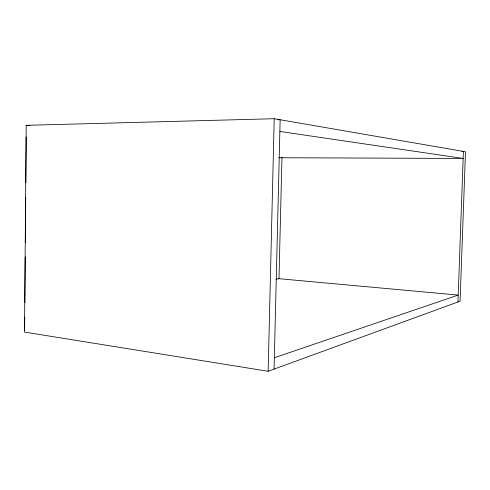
<?xml version="1.0" encoding="UTF-8"?>
<svg xmlns="http://www.w3.org/2000/svg" width="490" height="490" viewBox="0 0 490 490"><rect width="100%" height="100%" fill="white"/><g stroke="black" fill="none" stroke-linecap="round" stroke-linejoin="round"><path stroke-width="0.73" d="M26.191 125.324L24.5 332.079L268.153 371.279L460.086 301.197L465.5 151.778L274.21 118.721L26.191 125.324L29.915 125.71M24.635 330.156L24.745 317.177M24.861 302.667L25.235 256.852M25.358 242.348L25.725 197.299M25.841 182.788L26.215 136.973M268.153 371.279L274.21 118.721M274.069 369.117L280.145 119.744L277.855 119.805M275.968 279.22L278.982 278.7L281.964 157.155M457.96 301.975L463.399 151.416L461.868 151.422M274.345 357.761L458.211 295.078L278.982 278.7M278.896 157.731L463.148 158.442L279.857 131.455"/></g></svg>
